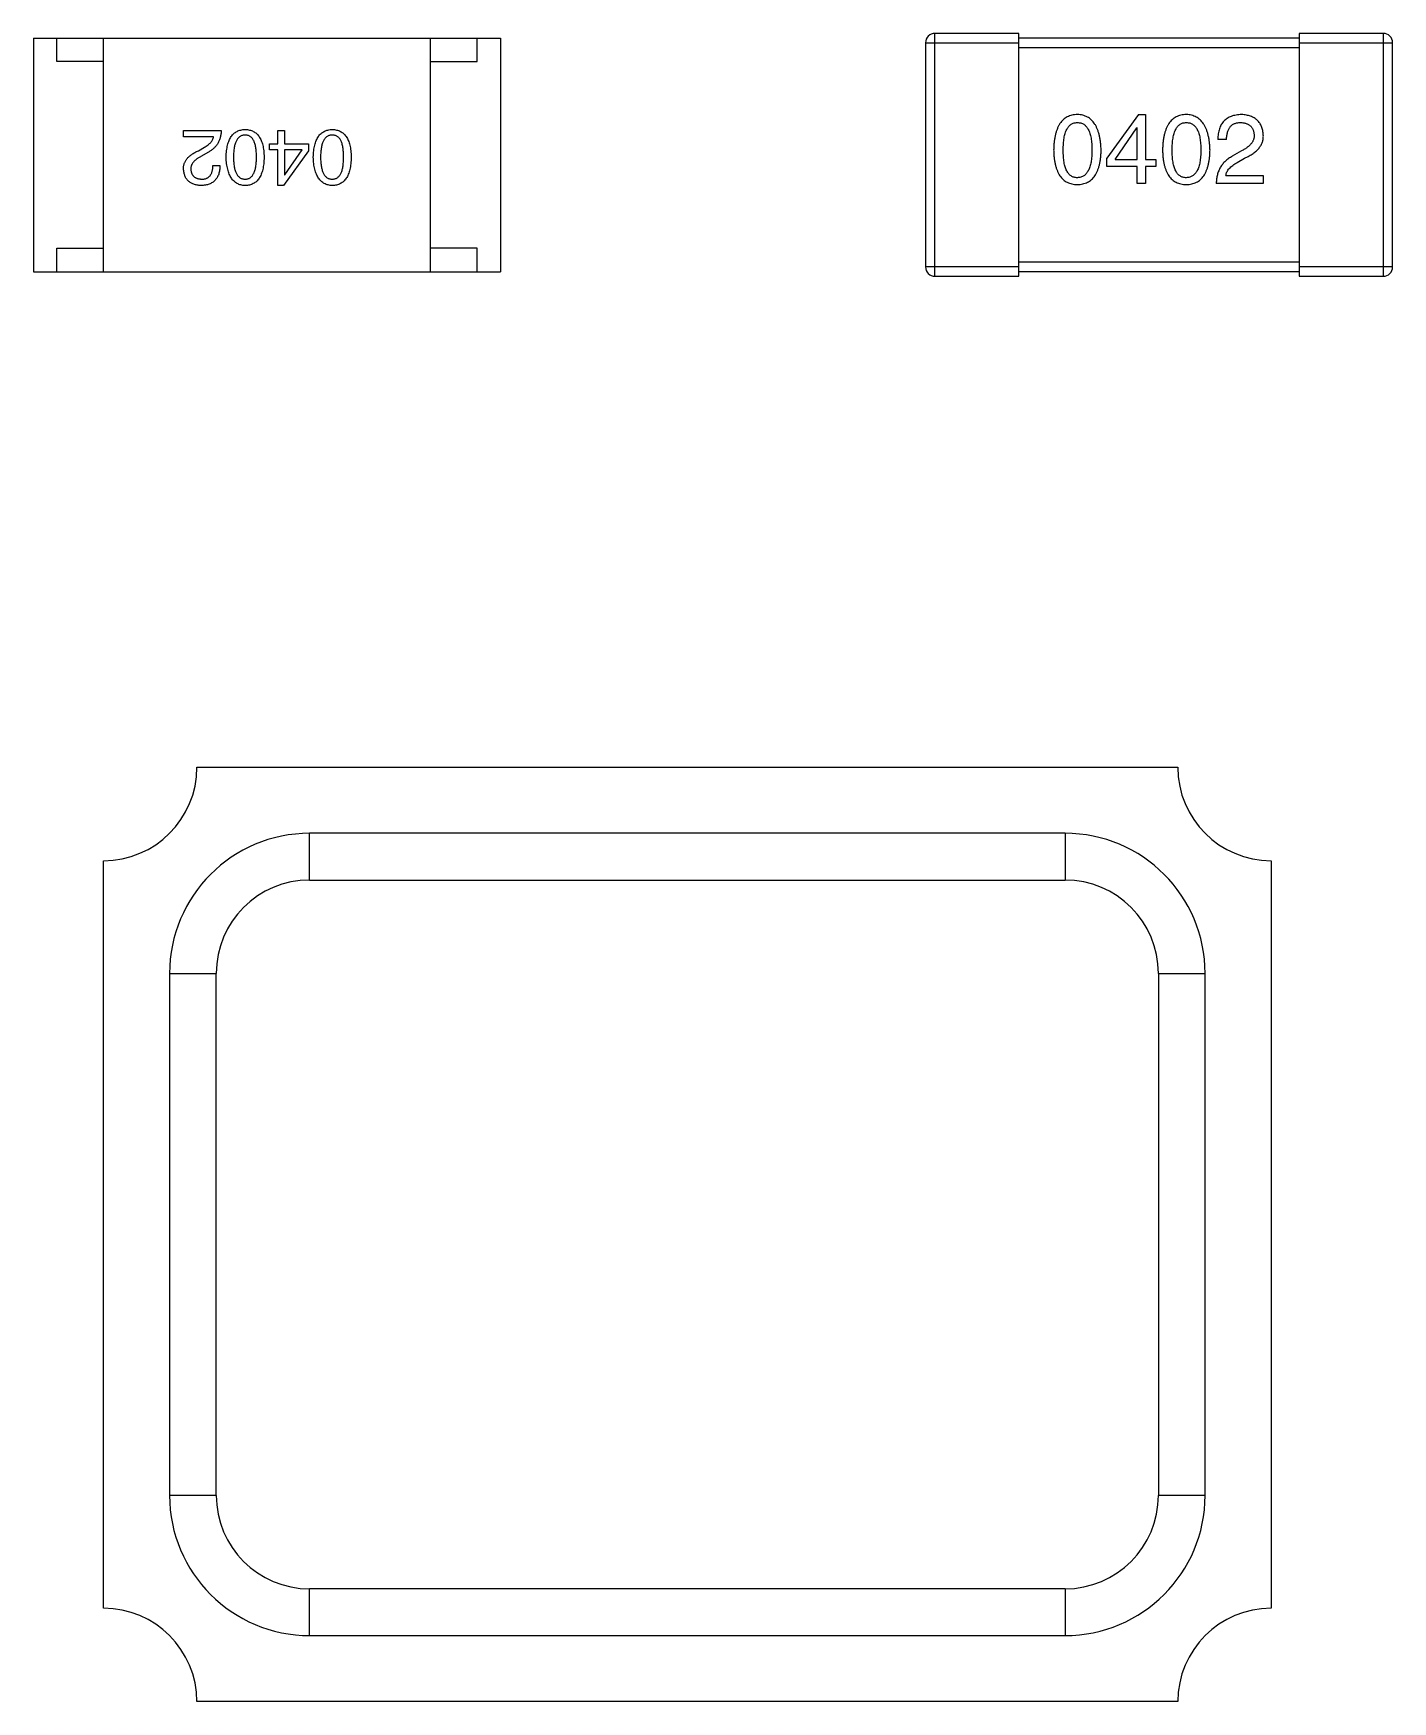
# Model space of a CAD drawing. Header units: millimetres. Extents: x 573 to 698, y 194 to 280.
# Drawn here: x 634.161 to 637.071, y 253.206 to 256.777 of the extents above; entities that cross this region are included whole.
import ezdxf

# ---------------------------------------------------------------- set-up
doc = ezdxf.new("R2010")
doc.units = ezdxf.units.MM
doc.header["$LTSCALE"] = 30.734
doc.layers.get('0').update_dxf_attribs({"linetype": 'CONTINUOUS'})

msp = doc.modelspace()

# ---------------------------------------------------------------- linework, layer by layer
at = {"color": 7, "linetype": 'Continuous'}
for p, q in [((636.0911, 256.2566), (636.0911, 256.7766)), ((636.2711, 256.7766), (636.0911, 256.7766)), ((636.2711, 256.2566), (636.2711, 256.7766)), ((636.8711, 256.7766), (636.8711, 256.2566)), ((637.0511, 256.7766), (636.8711, 256.7766)), ((637.0511, 256.7766), (637.0511, 256.2566)), ((634.1609, 256.7665), (634.1609, 256.2665)), ((634.1609, 256.7665), (635.1609, 256.7665)), ((634.2109, 256.7165), (634.2109, 256.7665)), ((634.3109, 256.2665), (634.3109, 256.7665)), ((635.0109, 256.2665), (635.0109, 256.7665)), ((635.1109, 256.7165), (635.1109, 256.7665)), ((635.1609, 256.7665), (635.1609, 256.2665)), ((636.0711, 256.7566), (636.0711, 256.2766)), ((636.0711, 256.7566), (636.2711, 256.7566)), ((636.8711, 256.7666), (636.2711, 256.7666)), ((636.2711, 256.7466), (636.8711, 256.7466)), ((636.8711, 256.7566), (637.0711, 256.7566)), ((637.0711, 256.2766), (637.0711, 256.7566)), ((634.3109, 256.7165), (634.2109, 256.7165)), ((635.0109, 256.7165), (635.1109, 256.7165)), ((636.5267, 256.6028), (636.4594, 256.5094)), ((636.5267, 256.6028), (636.5422, 256.6028)), ((636.5422, 256.6028), (636.5422, 256.5069)), ((634.4824, 256.5551), (634.4824, 256.5688)), ((634.4824, 256.5688), (634.5631, 256.5688)), ((634.684, 256.54), (634.684, 256.5688)), ((634.684, 256.5688), (634.6985, 256.5688)), ((634.6985, 256.5688), (634.6985, 256.54)), ((636.4767, 256.5069), (636.5234, 256.5742)), ((636.5242, 256.5742), (636.5234, 256.5742)), ((636.5242, 256.5069), (636.5242, 256.5742)), ((634.5467, 256.5551), (634.4824, 256.5551)), ((634.5146, 256.5255), (634.527, 256.5328)), ((634.6663, 256.5275), (634.6663, 256.54)), ((634.6663, 256.54), (634.684, 256.54)), ((634.684, 256.5275), (634.6663, 256.5275)), ((634.684, 256.4508), (634.684, 256.5275)), ((634.7503, 256.5255), (634.6965, 256.4508)), ((634.6985, 256.54), (634.7503, 256.54)), ((634.6985, 256.5275), (634.6985, 256.4737)), ((634.7365, 256.5275), (634.6985, 256.5275)), ((634.6991, 256.4737), (634.7365, 256.5275)), ((634.7503, 256.54), (634.7503, 256.5255)), ((636.7155, 256.5496), (636.6967, 256.5496)), ((636.7475, 256.525), (636.7278, 256.5135)), ((634.5356, 256.5223), (634.5198, 256.5131)), ((634.5454, 256.4934), (634.5605, 256.4934)), ((636.4594, 256.4914), (636.4594, 256.5094)), ((636.5242, 256.4914), (636.4594, 256.4914)), ((636.4767, 256.5069), (636.5242, 256.5069)), ((636.5242, 256.4553), (636.5242, 256.4914)), ((636.5422, 256.5069), (636.5644, 256.5069)), ((636.5422, 256.4914), (636.5422, 256.4553)), ((636.5644, 256.4914), (636.5422, 256.4914)), ((636.5644, 256.5069), (636.5644, 256.4914)), ((636.7385, 256.5004), (636.7541, 256.5094)), ((634.6985, 256.4737), (634.6991, 256.4737)), ((636.5422, 256.4553), (636.5242, 256.4553)), ((636.7942, 256.4553), (636.6934, 256.4553)), ((636.7139, 256.4725), (636.7942, 256.4725)), ((636.7942, 256.4725), (636.7942, 256.4553)), ((634.6965, 256.4508), (634.684, 256.4508)), ((634.2109, 256.2665), (634.2109, 256.3165)), ((634.2109, 256.3165), (634.3109, 256.3165)), ((635.1109, 256.3165), (635.0109, 256.3165)), ((635.1109, 256.2665), (635.1109, 256.3165)), ((636.2711, 256.2766), (636.0711, 256.2766)), ((636.8711, 256.2866), (636.2711, 256.2866)), ((637.0711, 256.2766), (636.8711, 256.2766)), ((634.1609, 256.2665), (635.1609, 256.2665)), ((636.0911, 256.2566), (636.2711, 256.2566)), ((636.2711, 256.2666), (636.8711, 256.2666)), ((636.8711, 256.2566), (637.0511, 256.2566)), ((634.5111, 255.2058), (636.6111, 255.2058)), ((634.7525, 254.9644), (634.7525, 255.0644)), ((636.3697, 255.0644), (634.7525, 255.0644)), ((636.3697, 255.0644), (636.3697, 254.9644)), ((634.3111, 253.4058), (634.3111, 255.0058)), ((636.8111, 255.0058), (636.8111, 253.4058)), ((634.7525, 254.9644), (636.3697, 254.9644)), ((634.4525, 254.7644), (634.4525, 253.6472)), ((634.4525, 254.7644), (634.5525, 254.7644)), ((634.5525, 253.6472), (634.5525, 254.7644)), ((636.5697, 254.7644), (636.5697, 253.6472)), ((636.5697, 254.7644), (636.6697, 254.7644)), ((636.6697, 253.6472), (636.6697, 254.7644)), ((634.5525, 253.6472), (634.4525, 253.6472)), ((636.6697, 253.6472), (636.5697, 253.6472)), ((634.7525, 253.3472), (634.7525, 253.4472)), ((636.3697, 253.4472), (634.7525, 253.4472)), ((636.3697, 253.4472), (636.3697, 253.3472)), ((634.7525, 253.3472), (636.3697, 253.3472)), ((636.6111, 253.2058), (634.5111, 253.2058))]:
    msp.add_line(p, q, dxfattribs=at)
for centre, radius, start, end in [((636.0911, 256.7566), 0.02, 90, 180), ((637.0511, 256.7566), 0.02, 0, 90), ((636.0911, 256.2766), 0.02, 180, 270), ((637.0511, 256.2766), 0.02, 270, 0), ((634.3111, 255.2058), 0.2, 270, 0), ((636.8111, 255.2058), 0.2, 180, 270), ((634.7525, 254.7644), 0.3, 90, 180), ((636.3697, 254.7644), 0.3, 0, 90), ((634.7525, 254.7644), 0.2, 90, 180), ((636.3697, 254.7644), 0.2, 0, 90), ((634.7525, 253.6472), 0.3, 180, 270), ((634.7525, 253.6472), 0.2, 180, 270), ((636.3697, 253.6472), 0.3, 270, 0), ((636.3697, 253.6472), 0.2, 270, 0), ((634.3111, 253.2058), 0.2, 0, 90), ((636.8111, 253.2058), 0.2, 90, 180)]:
    msp.add_arc(centre, radius, start, end, dxfattribs=at)
for points, knots in [([(636.3961, 256.6028), (636.3942, 256.6028), (636.3903, 256.6026), (636.3846, 256.6016), (636.3794, 256.6), (636.3745, 256.5979), (636.37, 256.5951), (636.3658, 256.5918), (636.3621, 256.5879), (636.3587, 256.5834), (636.3557, 256.5783), (636.3531, 256.5726), (636.3509, 256.5663), (636.349, 256.5595), (636.3475, 256.5521), (636.3464, 256.5441), (636.3456, 256.5356), (636.3454, 256.5297), (636.3453, 256.5266)], [0, 0, 0, 0, 0.057911, 0.113262, 0.165956, 0.217443, 0.268511, 0.319665, 0.372, 0.426129, 0.483365, 0.543779, 0.607756, 0.676562, 0.749704, 0.827713, 0.911177, 1, 1, 1, 1]), ([(636.447, 256.5266), (636.4468, 256.5296), (636.4466, 256.5355), (636.4457, 256.544), (636.4445, 256.5519), (636.443, 256.5592), (636.4411, 256.566), (636.4388, 256.5722), (636.4362, 256.5779), (636.4332, 256.5829), (636.4298, 256.5875), (636.4261, 256.5914), (636.422, 256.5948), (636.4175, 256.5976), (636.4127, 256.5998), (636.4075, 256.6014), (636.4019, 256.6025), (636.3981, 256.6027), (636.3961, 256.6028)], [0, 0, 0, 0, 0.088475, 0.171606, 0.249595, 0.322626, 0.391327, 0.455765, 0.516374, 0.573675, 0.628522, 0.681161, 0.732559, 0.783563, 0.83504, 0.887639, 0.942585, 1, 1, 1, 1]), ([(636.6293, 256.6028), (636.6273, 256.6028), (636.6234, 256.6026), (636.6178, 256.6016), (636.6125, 256.6), (636.6076, 256.5979), (636.6031, 256.5951), (636.599, 256.5918), (636.5952, 256.5879), (636.5919, 256.5834), (636.5889, 256.5783), (636.5863, 256.5726), (636.584, 256.5663), (636.5822, 256.5595), (636.5806, 256.5521), (636.5795, 256.5441), (636.5788, 256.5356), (636.5786, 256.5297), (636.5785, 256.5266)], [0, 0, 0, 0, 0.057911, 0.113262, 0.165956, 0.217443, 0.268511, 0.319665, 0.372, 0.426129, 0.483365, 0.543779, 0.607756, 0.676562, 0.749704, 0.827713, 0.911177, 1, 1, 1, 1]), ([(636.6801, 256.5266), (636.68, 256.5296), (636.6797, 256.5355), (636.6789, 256.544), (636.6777, 256.5519), (636.6761, 256.5592), (636.6742, 256.566), (636.672, 256.5722), (636.6693, 256.5779), (636.6663, 256.5829), (636.6629, 256.5875), (636.6592, 256.5914), (636.6551, 256.5948), (636.6507, 256.5976), (636.6458, 256.5998), (636.6406, 256.6014), (636.6351, 256.6025), (636.6313, 256.6027), (636.6293, 256.6028)], [0, 0, 0, 0, 0.088475, 0.171606, 0.249595, 0.322626, 0.391327, 0.455765, 0.516374, 0.573675, 0.628522, 0.681161, 0.732559, 0.783563, 0.83504, 0.887639, 0.942585, 1, 1, 1, 1]), ([(636.7475, 256.6028), (636.7455, 256.6027), (636.7416, 256.6026), (636.7359, 256.6017), (636.7306, 256.6006), (636.7256, 256.599), (636.7211, 256.597), (636.7169, 256.5947), (636.7131, 256.5919), (636.7097, 256.5888), (636.7067, 256.5852), (636.7041, 256.5813), (636.7019, 256.5769), (636.7001, 256.5722), (636.6986, 256.5671), (636.6976, 256.5616), (636.6969, 256.5557), (636.6968, 256.5517), (636.6967, 256.5496)], [0, 0, 0, 0, 0.07282, 0.141057, 0.2062, 0.267672, 0.326735, 0.383519, 0.439188, 0.494454, 0.549628, 0.605958, 0.66397, 0.72402, 0.787502, 0.854127, 0.925065, 1, 1, 1, 1]), ([(636.7942, 256.5586), (636.7941, 256.5603), (636.7938, 256.5636), (636.793, 256.5684), (636.7919, 256.5728), (636.7905, 256.577), (636.7887, 256.5809), (636.7866, 256.5844), (636.7842, 256.5877), (636.7814, 256.5906), (636.7783, 256.5932), (636.7748, 256.5956), (636.7711, 256.5976), (636.767, 256.5993), (636.7626, 256.6006), (636.7579, 256.6017), (636.7528, 256.6025), (636.7493, 256.6027), (636.7475, 256.6028)], [0, 0, 0, 0, 0.070688, 0.137741, 0.201612, 0.262778, 0.321223, 0.378455, 0.434411, 0.490146, 0.546362, 0.603392, 0.662208, 0.723401, 0.787372, 0.85442, 0.925153, 1, 1, 1, 1]), ([(634.5631, 256.5688), (634.563, 256.5675), (634.5629, 256.5649), (634.5625, 256.5611), (634.562, 256.5574), (634.5612, 256.5539), (634.5602, 256.5505), (634.559, 256.5472), (634.5575, 256.5441), (634.5559, 256.5411), (634.5541, 256.5382), (634.552, 256.5355), (634.5498, 256.533), (634.5474, 256.5306), (634.5447, 256.5282), (634.5419, 256.5261), (634.5388, 256.5241), (634.5366, 256.5229), (634.5356, 256.5223)], [0, 0, 0, 0, 0.069512, 0.136307, 0.201431, 0.265186, 0.327322, 0.388242, 0.448098, 0.507757, 0.566952, 0.626243, 0.686026, 0.745963, 0.807549, 0.869906, 0.934172, 1, 1, 1, 1]), ([(634.5737, 256.5118), (634.5738, 256.5141), (634.574, 256.5187), (634.5746, 256.5253), (634.5755, 256.5315), (634.5767, 256.5372), (634.5782, 256.5425), (634.58, 256.5474), (634.582, 256.5518), (634.5844, 256.5557), (634.5871, 256.5592), (634.5901, 256.5622), (634.5935, 256.5648), (634.5971, 256.5669), (634.601, 256.5686), (634.6052, 256.5698), (634.6097, 256.5706), (634.6128, 256.5707), (634.6144, 256.5708)], [0, 0, 0, 0, 0.08769, 0.170218, 0.24749, 0.319818, 0.387758, 0.451391, 0.511445, 0.568185, 0.622681, 0.67526, 0.726746, 0.778428, 0.830764, 0.884397, 0.940866, 1, 1, 1, 1]), ([(634.6144, 256.5708), (634.616, 256.5707), (634.6191, 256.5706), (634.6236, 256.5698), (634.6278, 256.5686), (634.6317, 256.5669), (634.6353, 256.5648), (634.6386, 256.5622), (634.6416, 256.5592), (634.6443, 256.5557), (634.6467, 256.5518), (634.6488, 256.5474), (634.6506, 256.5425), (634.6521, 256.5372), (634.6533, 256.5315), (634.6542, 256.5253), (634.6548, 256.5187), (634.655, 256.5141), (634.655, 256.5118)], [0, 0, 0, 0, 0.059135, 0.115606, 0.169241, 0.221578, 0.273261, 0.324749, 0.377329, 0.431642, 0.488541, 0.548597, 0.612232, 0.680174, 0.752504, 0.829777, 0.912307, 1, 1, 1, 1]), ([(634.7603, 256.5118), (634.7603, 256.5141), (634.7605, 256.5187), (634.7611, 256.5253), (634.762, 256.5315), (634.7632, 256.5372), (634.7647, 256.5425), (634.7665, 256.5474), (634.7686, 256.5518), (634.771, 256.5557), (634.7737, 256.5592), (634.7767, 256.5622), (634.78, 256.5648), (634.7836, 256.5669), (634.7875, 256.5686), (634.7917, 256.5698), (634.7962, 256.5706), (634.7993, 256.5707), (634.8009, 256.5708)], [0, 0, 0, 0, 0.08769, 0.170218, 0.24749, 0.319818, 0.387758, 0.451391, 0.511445, 0.568185, 0.622681, 0.67526, 0.726746, 0.778428, 0.830764, 0.884397, 0.940866, 1, 1, 1, 1]), ([(634.8009, 256.5708), (634.8025, 256.5707), (634.8056, 256.5706), (634.8101, 256.5698), (634.8143, 256.5686), (634.8182, 256.5669), (634.8218, 256.5648), (634.8252, 256.5622), (634.8282, 256.5592), (634.8308, 256.5557), (634.8333, 256.5518), (634.8353, 256.5474), (634.8371, 256.5425), (634.8386, 256.5372), (634.8398, 256.5315), (634.8407, 256.5253), (634.8413, 256.5187), (634.8415, 256.5141), (634.8416, 256.5118)], [0, 0, 0, 0, 0.059135, 0.115606, 0.169241, 0.221578, 0.273261, 0.324749, 0.377329, 0.431642, 0.488541, 0.548597, 0.612232, 0.680174, 0.752504, 0.829777, 0.912307, 1, 1, 1, 1]), ([(636.3658, 256.5266), (636.3658, 256.529), (636.3659, 256.5336), (636.3663, 256.5403), (636.3668, 256.5465), (636.3676, 256.5523), (636.3687, 256.5576), (636.37, 256.5625), (636.3715, 256.5669), (636.3733, 256.5708), (636.3753, 256.5743), (636.3775, 256.5774), (636.3801, 256.5799), (636.3828, 256.582), (636.3858, 256.5837), (636.389, 256.5848), (636.3925, 256.5855), (636.3949, 256.5856), (636.3961, 256.5856)], [0, 0, 0, 0, 0.096452, 0.187278, 0.271765, 0.350519, 0.423437, 0.491321, 0.554011, 0.612224, 0.666281, 0.717003, 0.764884, 0.811423, 0.856783, 0.902993, 0.950236, 1, 1, 1, 1]), ([(636.3961, 256.5856), (636.3974, 256.5856), (636.3999, 256.5855), (636.4034, 256.5848), (636.4068, 256.5837), (636.4098, 256.582), (636.4126, 256.5799), (636.4152, 256.5774), (636.4175, 256.5743), (636.4196, 256.5708), (636.4214, 256.5669), (636.423, 256.5625), (636.4243, 256.5576), (636.4254, 256.5523), (636.4263, 256.5466), (636.4269, 256.5403), (636.4272, 256.5336), (636.4273, 256.529), (636.4273, 256.5266)], [0, 0, 0, 0, 0.050604, 0.098688, 0.145699, 0.191791, 0.238625, 0.286717, 0.337546, 0.391814, 0.449755, 0.512106, 0.579685, 0.652048, 0.730262, 0.814146, 0.904281, 1, 1, 1, 1]), ([(636.599, 256.5266), (636.599, 256.529), (636.599, 256.5336), (636.5994, 256.5403), (636.6, 256.5465), (636.6008, 256.5523), (636.6019, 256.5576), (636.6031, 256.5625), (636.6047, 256.5669), (636.6065, 256.5708), (636.6085, 256.5743), (636.6107, 256.5774), (636.6132, 256.5799), (636.616, 256.582), (636.619, 256.5837), (636.6222, 256.5848), (636.6257, 256.5855), (636.6281, 256.5856), (636.6293, 256.5856)], [0, 0, 0, 0, 0.096452, 0.187278, 0.271765, 0.350519, 0.423437, 0.491321, 0.554011, 0.612224, 0.666281, 0.717003, 0.764884, 0.811423, 0.856783, 0.902993, 0.950236, 1, 1, 1, 1]), ([(636.6293, 256.5856), (636.6306, 256.5856), (636.633, 256.5855), (636.6366, 256.5848), (636.6399, 256.5837), (636.643, 256.582), (636.6458, 256.5799), (636.6484, 256.5774), (636.6507, 256.5743), (636.6528, 256.5708), (636.6546, 256.5669), (636.6562, 256.5625), (636.6575, 256.5576), (636.6586, 256.5523), (636.6594, 256.5466), (636.66, 256.5403), (636.6604, 256.5336), (636.6604, 256.529), (636.6604, 256.5266)], [0, 0, 0, 0, 0.050604, 0.098688, 0.145699, 0.191791, 0.238625, 0.286717, 0.337546, 0.391814, 0.449755, 0.512106, 0.579685, 0.652048, 0.730262, 0.814146, 0.904281, 1, 1, 1, 1]), ([(636.7155, 256.5496), (636.7156, 256.551), (636.7157, 256.5538), (636.7161, 256.5579), (636.7168, 256.5618), (636.7176, 256.5653), (636.7187, 256.5685), (636.72, 256.5715), (636.7215, 256.5742), (636.7233, 256.5766), (636.7252, 256.5788), (636.7274, 256.5806), (636.7298, 256.5822), (636.7325, 256.5835), (636.7353, 256.5844), (636.7384, 256.5851), (636.7416, 256.5855), (636.7439, 256.5856), (636.7451, 256.5856)], [0, 0, 0, 0, 0.082594, 0.15978, 0.232961, 0.301462, 0.365595, 0.426678, 0.484662, 0.540809, 0.595146, 0.648401, 0.702272, 0.757102, 0.813447, 0.872233, 0.934055, 1, 1, 1, 1]), ([(636.7451, 256.5856), (636.7462, 256.5856), (636.7484, 256.5855), (636.7516, 256.5851), (636.7545, 256.5845), (636.7573, 256.5838), (636.7599, 256.5828), (636.7623, 256.5816), (636.7644, 256.5802), (636.7664, 256.5787), (636.7681, 256.5769), (636.7697, 256.575), (636.771, 256.5729), (636.7722, 256.5706), (636.7731, 256.568), (636.7738, 256.5653), (636.7743, 256.5624), (636.7745, 256.5604), (636.7746, 256.5594)], [0, 0, 0, 0, 0.076112, 0.148436, 0.216883, 0.281466, 0.34298, 0.402356, 0.459881, 0.51546, 0.571111, 0.62658, 0.683162, 0.741007, 0.801404, 0.863825, 0.930544, 1, 1, 1, 1]), ([(636.7746, 256.5594), (636.7746, 256.5586), (636.7747, 256.557), (636.7745, 256.5546), (636.7741, 256.5522), (636.7735, 256.5498), (636.7726, 256.5476), (636.7715, 256.5453), (636.7702, 256.5431), (636.7686, 256.5409), (636.7668, 256.5388), (636.7647, 256.5367), (636.7624, 256.5346), (636.7599, 256.5326), (636.7572, 256.5306), (636.7542, 256.5287), (636.7509, 256.5268), (636.7487, 256.5256), (636.7475, 256.525)], [0, 0, 0, 0, 0.052237, 0.103888, 0.155485, 0.207395, 0.259864, 0.31356, 0.369176, 0.4266, 0.486836, 0.550048, 0.61567, 0.685271, 0.75824, 0.834614, 0.915635, 1, 1, 1, 1]), ([(634.4824, 256.4862), (634.4824, 256.4872), (634.4824, 256.4892), (634.4826, 256.4921), (634.4831, 256.495), (634.4839, 256.4978), (634.485, 256.5005), (634.4863, 256.5031), (634.4879, 256.5057), (634.4898, 256.5082), (634.492, 256.5106), (634.4944, 256.513), (634.4971, 256.5153), (634.5, 256.5175), (634.5033, 256.5196), (634.5068, 256.5217), (634.5106, 256.5237), (634.5132, 256.5249), (634.5146, 256.5255)], [0, 0, 0, 0, 0.055083, 0.109453, 0.162685, 0.21614, 0.26961, 0.324284, 0.380202, 0.437433, 0.497084, 0.559152, 0.624288, 0.692446, 0.763862, 0.838743, 0.917269, 1, 1, 1, 1]), ([(634.527, 256.5328), (634.5284, 256.5336), (634.5311, 256.5351), (634.5348, 256.5377), (634.5381, 256.5404), (634.5408, 256.5431), (634.543, 256.546), (634.5448, 256.5489), (634.5461, 256.5519), (634.5465, 256.554), (634.5467, 256.5551)], [0, 0, 0, 0, 0.158292, 0.304606, 0.440272, 0.565336, 0.681745, 0.791834, 0.896966, 1, 1, 1, 1]), ([(634.6144, 256.559), (634.6134, 256.5589), (634.6114, 256.5588), (634.6086, 256.5582), (634.6059, 256.5572), (634.6034, 256.5558), (634.6012, 256.5541), (634.5991, 256.552), (634.5973, 256.5496), (634.5956, 256.5468), (634.5941, 256.5437), (634.5929, 256.5402), (634.5918, 256.5363), (634.591, 256.5321), (634.5903, 256.5275), (634.5898, 256.5226), (634.5895, 256.5173), (634.5895, 256.5137), (634.5895, 256.5118)], [0, 0, 0, 0, 0.050879, 0.099377, 0.146973, 0.193618, 0.240619, 0.289461, 0.34047, 0.395283, 0.453059, 0.515633, 0.582666, 0.655287, 0.732971, 0.815933, 0.905166, 1, 1, 1, 1]), ([(634.6387, 256.5118), (634.6386, 256.5137), (634.6386, 256.5174), (634.6383, 256.5227), (634.6379, 256.5277), (634.6372, 256.5323), (634.6363, 256.5366), (634.6353, 256.5405), (634.6341, 256.544), (634.6327, 256.5471), (634.6311, 256.5499), (634.6293, 256.5524), (634.6273, 256.5544), (634.625, 256.5561), (634.6227, 256.5574), (634.6201, 256.5583), (634.6173, 256.5589), (634.6154, 256.5589), (634.6144, 256.559)], [0, 0, 0, 0, 0.096457, 0.187288, 0.27178, 0.350132, 0.423455, 0.491343, 0.554037, 0.612253, 0.666313, 0.717038, 0.764921, 0.811214, 0.856775, 0.902988, 0.950234, 1, 1, 1, 1]), ([(634.8009, 256.559), (634.7999, 256.5589), (634.7979, 256.5588), (634.7951, 256.5582), (634.7924, 256.5572), (634.79, 256.5558), (634.7877, 256.5541), (634.7857, 256.552), (634.7838, 256.5496), (634.7821, 256.5468), (634.7807, 256.5437), (634.7794, 256.5402), (634.7783, 256.5363), (634.7775, 256.5321), (634.7768, 256.5275), (634.7763, 256.5226), (634.776, 256.5173), (634.776, 256.5137), (634.776, 256.5118)], [0, 0, 0, 0, 0.050879, 0.099377, 0.146973, 0.193618, 0.240619, 0.289461, 0.34047, 0.395283, 0.453059, 0.515633, 0.582666, 0.655287, 0.732971, 0.815933, 0.905166, 1, 1, 1, 1]), ([(634.8252, 256.5118), (634.8252, 256.5137), (634.8251, 256.5174), (634.8248, 256.5227), (634.8244, 256.5277), (634.8237, 256.5323), (634.8228, 256.5366), (634.8219, 256.5405), (634.8206, 256.544), (634.8192, 256.5471), (634.8176, 256.5499), (634.8158, 256.5524), (634.8138, 256.5544), (634.8116, 256.5561), (634.8092, 256.5574), (634.8066, 256.5583), (634.8038, 256.5589), (634.8019, 256.5589), (634.8009, 256.559)], [0, 0, 0, 0, 0.096457, 0.187288, 0.27178, 0.350132, 0.423455, 0.491343, 0.554037, 0.612253, 0.666313, 0.717038, 0.764921, 0.811214, 0.856775, 0.902988, 0.950234, 1, 1, 1, 1]), ([(636.3453, 256.5266), (636.3454, 256.5237), (636.3456, 256.518), (636.3464, 256.5097), (636.3475, 256.5019), (636.349, 256.4948), (636.3509, 256.4882), (636.3531, 256.4821), (636.3557, 256.4766), (636.3587, 256.4717), (636.3621, 256.4673), (636.3658, 256.4635), (636.37, 256.4603), (636.3745, 256.4577), (636.3794, 256.4556), (636.3846, 256.4541), (636.3903, 256.4531), (636.3942, 256.4529), (636.3961, 256.4528)], [0, 0, 0, 0, 0.087693, 0.170223, 0.247496, 0.319826, 0.387768, 0.451403, 0.511459, 0.568358, 0.622671, 0.675251, 0.726739, 0.778422, 0.830759, 0.884394, 0.940865, 1, 1, 1, 1]), ([(636.3961, 256.4676), (636.3949, 256.4677), (636.3925, 256.4677), (636.389, 256.4684), (636.3858, 256.4696), (636.3828, 256.4713), (636.3801, 256.4733), (636.3775, 256.4759), (636.3753, 256.4789), (636.3733, 256.4824), (636.3715, 256.4864), (636.37, 256.4907), (636.3687, 256.4956), (636.3676, 256.5009), (636.3668, 256.5067), (636.3663, 256.5129), (636.3659, 256.5196), (636.3658, 256.5242), (636.3658, 256.5266)], [0, 0, 0, 0, 0.049766, 0.097012, 0.143225, 0.188786, 0.235079, 0.282962, 0.333687, 0.387747, 0.445963, 0.508657, 0.576545, 0.649868, 0.72822, 0.812712, 0.903543, 1, 1, 1, 1]), ([(636.3961, 256.4528), (636.3981, 256.4529), (636.402, 256.4531), (636.4076, 256.4541), (636.4129, 256.4556), (636.4178, 256.4577), (636.4223, 256.4603), (636.4265, 256.4635), (636.4302, 256.4673), (636.4336, 256.4717), (636.4366, 256.4766), (636.4392, 256.4821), (636.4414, 256.4882), (636.4433, 256.4948), (636.4448, 256.5019), (636.4459, 256.5097), (636.4467, 256.518), (636.4469, 256.5237), (636.447, 256.5266)], [0, 0, 0, 0, 0.059134, 0.115603, 0.169236, 0.221572, 0.273254, 0.32474, 0.377319, 0.431815, 0.488555, 0.548609, 0.612242, 0.680182, 0.75251, 0.829782, 0.91231, 1, 1, 1, 1]), ([(636.4273, 256.5266), (636.4273, 256.5243), (636.4272, 256.5197), (636.4269, 256.5131), (636.4263, 256.5069), (636.4254, 256.5012), (636.4243, 256.496), (636.423, 256.4911), (636.4215, 256.4868), (636.4196, 256.4828), (636.4175, 256.4793), (636.4152, 256.4763), (636.4127, 256.4737), (636.4098, 256.4715), (636.4068, 256.4699), (636.4034, 256.4686), (636.3999, 256.4678), (636.3974, 256.4677), (636.3961, 256.4676)], [0, 0, 0, 0, 0.094834, 0.184067, 0.267029, 0.344713, 0.417334, 0.484367, 0.546941, 0.604717, 0.65953, 0.710539, 0.759381, 0.806382, 0.853027, 0.900623, 0.949121, 1, 1, 1, 1]), ([(636.5785, 256.5266), (636.5786, 256.5237), (636.5788, 256.518), (636.5795, 256.5097), (636.5806, 256.5019), (636.5822, 256.4948), (636.584, 256.4882), (636.5863, 256.4821), (636.5889, 256.4766), (636.5919, 256.4717), (636.5952, 256.4673), (636.599, 256.4635), (636.6031, 256.4603), (636.6077, 256.4577), (636.6125, 256.4556), (636.6178, 256.4541), (636.6234, 256.4531), (636.6273, 256.4529), (636.6293, 256.4528)], [0, 0, 0, 0, 0.087693, 0.170223, 0.247496, 0.319826, 0.387768, 0.451403, 0.511459, 0.568358, 0.622671, 0.675251, 0.726739, 0.778422, 0.830759, 0.884394, 0.940865, 1, 1, 1, 1]), ([(636.6293, 256.4676), (636.6281, 256.4677), (636.6257, 256.4677), (636.6222, 256.4684), (636.6189, 256.4696), (636.616, 256.4713), (636.6132, 256.4733), (636.6107, 256.4759), (636.6085, 256.4789), (636.6065, 256.4824), (636.6047, 256.4864), (636.6031, 256.4907), (636.6019, 256.4956), (636.6008, 256.5009), (636.6, 256.5067), (636.5994, 256.5129), (636.599, 256.5196), (636.599, 256.5242), (636.599, 256.5266)], [0, 0, 0, 0, 0.049766, 0.097012, 0.143225, 0.188786, 0.235079, 0.282962, 0.333687, 0.387747, 0.445963, 0.508657, 0.576545, 0.649868, 0.72822, 0.812712, 0.903543, 1, 1, 1, 1]), ([(636.6604, 256.5266), (636.6604, 256.5243), (636.6604, 256.5197), (636.66, 256.5131), (636.6594, 256.5069), (636.6586, 256.5012), (636.6575, 256.496), (636.6562, 256.4911), (636.6546, 256.4868), (636.6528, 256.4828), (636.6507, 256.4793), (636.6484, 256.4763), (636.6458, 256.4737), (636.643, 256.4715), (636.6399, 256.4699), (636.6366, 256.4686), (636.633, 256.4678), (636.6306, 256.4677), (636.6293, 256.4676)], [0, 0, 0, 0, 0.094834, 0.184067, 0.267029, 0.344713, 0.417334, 0.484367, 0.546941, 0.604717, 0.65953, 0.710539, 0.759381, 0.806382, 0.853027, 0.900623, 0.949121, 1, 1, 1, 1]), ([(636.6293, 256.4528), (636.6313, 256.4529), (636.6352, 256.4531), (636.6408, 256.4541), (636.646, 256.4556), (636.6509, 256.4577), (636.6555, 256.4603), (636.6596, 256.4635), (636.6634, 256.4673), (636.6667, 256.4717), (636.6697, 256.4766), (636.6723, 256.4821), (636.6746, 256.4882), (636.6764, 256.4948), (636.678, 256.5019), (636.679, 256.5097), (636.6798, 256.518), (636.68, 256.5237), (636.6801, 256.5266)], [0, 0, 0, 0, 0.059134, 0.115603, 0.169236, 0.221572, 0.273254, 0.32474, 0.377319, 0.431815, 0.488555, 0.548609, 0.612242, 0.680182, 0.75251, 0.829782, 0.91231, 1, 1, 1, 1]), ([(636.7541, 256.5094), (636.7558, 256.5102), (636.7591, 256.5117), (636.7638, 256.5142), (636.7682, 256.5168), (636.7722, 256.5195), (636.7759, 256.5222), (636.7793, 256.5251), (636.7823, 256.528), (636.785, 256.5311), (636.7874, 256.5342), (636.7894, 256.5374), (636.7911, 256.5407), (636.7924, 256.5441), (636.7934, 256.5476), (636.794, 256.5512), (636.7943, 256.5549), (636.7943, 256.5573), (636.7942, 256.5586)], [0, 0, 0, 0, 0.082731, 0.161257, 0.236138, 0.307554, 0.375712, 0.440848, 0.502916, 0.562567, 0.619798, 0.675716, 0.73039, 0.78386, 0.837315, 0.890547, 0.944917, 1, 1, 1, 1]), ([(634.5198, 256.5131), (634.5189, 256.5126), (634.5171, 256.5116), (634.5145, 256.5101), (634.5121, 256.5086), (634.5099, 256.507), (634.5079, 256.5054), (634.506, 256.5037), (634.5044, 256.5021), (634.5029, 256.5003), (634.5017, 256.4986), (634.5006, 256.4968), (634.4997, 256.495), (634.499, 256.4932), (634.4985, 256.4913), (634.4982, 256.4894), (634.4981, 256.4875), (634.4981, 256.4862), (634.4982, 256.4855)], [0, 0, 0, 0, 0.084365, 0.165386, 0.24176, 0.314729, 0.38433, 0.449952, 0.513164, 0.5734, 0.630824, 0.68644, 0.740136, 0.792605, 0.844515, 0.896112, 0.947763, 1, 1, 1, 1]), ([(634.5605, 256.4934), (634.5604, 256.4917), (634.5603, 256.4885), (634.5598, 256.4838), (634.5589, 256.4794), (634.5578, 256.4753), (634.5563, 256.4715), (634.5545, 256.4681), (634.5524, 256.4649), (634.55, 256.4621), (634.5473, 256.4595), (634.5443, 256.4573), (634.541, 256.4554), (634.5373, 256.4539), (634.5334, 256.4526), (634.5291, 256.4517), (634.5246, 256.451), (634.5214, 256.4509), (634.5198, 256.4508)], [0, 0, 0, 0, 0.074935, 0.145873, 0.212498, 0.27598, 0.33603, 0.394042, 0.450372, 0.505546, 0.560812, 0.616481, 0.673265, 0.732328, 0.7938, 0.858943, 0.92718, 1, 1, 1, 1]), ([(634.5218, 256.4646), (634.5227, 256.4646), (634.5245, 256.4646), (634.5271, 256.465), (634.5296, 256.4655), (634.5319, 256.4663), (634.534, 256.4673), (634.5359, 256.4686), (634.5376, 256.47), (634.5392, 256.4718), (634.5406, 256.4737), (634.5418, 256.4758), (634.5428, 256.4782), (634.5437, 256.4808), (634.5444, 256.4837), (634.5449, 256.4867), (634.5453, 256.49), (634.5453, 256.4922), (634.5454, 256.4934)], [0, 0, 0, 0, 0.065945, 0.127767, 0.186553, 0.242898, 0.297728, 0.351599, 0.404854, 0.459191, 0.515338, 0.573322, 0.634405, 0.698538, 0.767039, 0.84022, 0.917406, 1, 1, 1, 1]), ([(634.6144, 256.4508), (634.6128, 256.4509), (634.6098, 256.4511), (634.6053, 256.4519), (634.6012, 256.4533), (634.5973, 256.455), (634.5937, 256.4572), (634.5905, 256.4599), (634.5875, 256.4631), (634.5848, 256.4667), (634.5824, 256.4708), (634.5803, 256.4753), (634.5784, 256.4803), (634.5769, 256.4857), (634.5757, 256.4916), (634.5747, 256.4979), (634.574, 256.5047), (634.5738, 256.5094), (634.5737, 256.5118)], [0, 0, 0, 0, 0.057415, 0.112361, 0.16496, 0.216437, 0.267441, 0.318839, 0.371478, 0.426325, 0.483626, 0.544235, 0.608673, 0.677374, 0.750405, 0.828394, 0.911525, 1, 1, 1, 1]), ([(634.5895, 256.5118), (634.5895, 256.5099), (634.5895, 256.5062), (634.5898, 256.5008), (634.5903, 256.4958), (634.591, 256.4912), (634.5918, 256.487), (634.5929, 256.4831), (634.5942, 256.4796), (634.5956, 256.4764), (634.5973, 256.4736), (634.5991, 256.4712), (634.6012, 256.4691), (634.6034, 256.4674), (634.6059, 256.4661), (634.6086, 256.4652), (634.6114, 256.4647), (634.6134, 256.4646), (634.6144, 256.4646)], [0, 0, 0, 0, 0.095719, 0.185854, 0.269738, 0.347952, 0.420315, 0.487894, 0.550245, 0.608186, 0.662454, 0.713283, 0.761375, 0.808209, 0.854301, 0.901312, 0.949396, 1, 1, 1, 1]), ([(634.6144, 256.4646), (634.6154, 256.4646), (634.6173, 256.4647), (634.6201, 256.4652), (634.6227, 256.4661), (634.6251, 256.4675), (634.6272, 256.4691), (634.6293, 256.4712), (634.6311, 256.4736), (634.6327, 256.4764), (634.6341, 256.4796), (634.6353, 256.4831), (634.6363, 256.487), (634.6372, 256.4912), (634.6378, 256.4958), (634.6383, 256.5008), (634.6386, 256.5062), (634.6386, 256.5099), (634.6387, 256.5118)], [0, 0, 0, 0, 0.049764, 0.097007, 0.143217, 0.188577, 0.235116, 0.282997, 0.333719, 0.387776, 0.445989, 0.508679, 0.576563, 0.649481, 0.728235, 0.812722, 0.903548, 1, 1, 1, 1]), ([(634.655, 256.5118), (634.655, 256.5093), (634.6548, 256.5046), (634.6542, 256.4978), (634.6533, 256.4914), (634.6521, 256.4855), (634.6506, 256.48), (634.6488, 256.475), (634.6467, 256.4705), (634.6443, 256.4664), (634.6416, 256.4628), (634.6386, 256.4596), (634.6353, 256.457), (634.6317, 256.4548), (634.6278, 256.4531), (634.6236, 256.4518), (634.6191, 256.451), (634.616, 256.4509), (634.6144, 256.4508)], [0, 0, 0, 0, 0.088823, 0.172287, 0.250296, 0.323438, 0.392244, 0.456221, 0.516635, 0.573871, 0.628, 0.680335, 0.731489, 0.782557, 0.834044, 0.886738, 0.942089, 1, 1, 1, 1]), ([(634.8009, 256.4508), (634.7993, 256.4509), (634.7963, 256.4511), (634.7918, 256.4519), (634.7877, 256.4533), (634.7838, 256.455), (634.7803, 256.4572), (634.777, 256.4599), (634.774, 256.4631), (634.7713, 256.4667), (634.7689, 256.4708), (634.7668, 256.4753), (634.765, 256.4803), (634.7634, 256.4857), (634.7622, 256.4916), (634.7612, 256.4979), (634.7606, 256.5047), (634.7604, 256.5094), (634.7603, 256.5118)], [0, 0, 0, 0, 0.057415, 0.112361, 0.16496, 0.216437, 0.267441, 0.318839, 0.371478, 0.426325, 0.483626, 0.544235, 0.608673, 0.677374, 0.750405, 0.828394, 0.911525, 1, 1, 1, 1]), ([(634.776, 256.5118), (634.776, 256.5099), (634.776, 256.5062), (634.7763, 256.5008), (634.7768, 256.4958), (634.7775, 256.4912), (634.7784, 256.487), (634.7794, 256.4831), (634.7807, 256.4796), (634.7821, 256.4764), (634.7838, 256.4736), (634.7856, 256.4712), (634.7877, 256.4691), (634.7899, 256.4674), (634.7924, 256.4661), (634.7951, 256.4652), (634.7979, 256.4647), (634.7999, 256.4646), (634.8009, 256.4646)], [0, 0, 0, 0, 0.095719, 0.185854, 0.269738, 0.347952, 0.420315, 0.487894, 0.550245, 0.608186, 0.662454, 0.713283, 0.761375, 0.808209, 0.854301, 0.901312, 0.949396, 1, 1, 1, 1]), ([(634.8009, 256.4646), (634.8019, 256.4646), (634.8038, 256.4647), (634.8066, 256.4652), (634.8092, 256.4661), (634.8116, 256.4675), (634.8138, 256.4691), (634.8158, 256.4712), (634.8176, 256.4736), (634.8192, 256.4764), (634.8206, 256.4796), (634.8219, 256.4831), (634.8228, 256.487), (634.8237, 256.4912), (634.8244, 256.4958), (634.8248, 256.5008), (634.8251, 256.5062), (634.8252, 256.5099), (634.8252, 256.5118)], [0, 0, 0, 0, 0.049764, 0.097007, 0.143217, 0.188577, 0.235116, 0.282997, 0.333719, 0.387776, 0.445989, 0.508679, 0.576563, 0.649481, 0.728235, 0.812722, 0.903548, 1, 1, 1, 1]), ([(634.8416, 256.5118), (634.8415, 256.5093), (634.8413, 256.5046), (634.8407, 256.4978), (634.8398, 256.4914), (634.8386, 256.4855), (634.8371, 256.48), (634.8353, 256.475), (634.8333, 256.4705), (634.8308, 256.4664), (634.8282, 256.4628), (634.8252, 256.4596), (634.8219, 256.457), (634.8182, 256.4548), (634.8143, 256.4531), (634.8101, 256.4518), (634.8056, 256.451), (634.8025, 256.4509), (634.8009, 256.4508)], [0, 0, 0, 0, 0.088823, 0.172287, 0.250296, 0.323438, 0.392244, 0.456221, 0.516635, 0.573871, 0.628, 0.680335, 0.731489, 0.782557, 0.834044, 0.886738, 0.942089, 1, 1, 1, 1]), ([(636.7278, 256.5135), (636.7265, 256.5127), (636.7238, 256.5112), (636.72, 256.5087), (636.7164, 256.506), (636.7131, 256.5031), (636.71, 256.5001), (636.7072, 256.4969), (636.7047, 256.4935), (636.7024, 256.49), (636.7003, 256.4862), (636.6986, 256.4823), (636.6971, 256.4782), (636.6958, 256.474), (636.6948, 256.4696), (636.6941, 256.465), (636.6936, 256.4602), (636.6935, 256.457), (636.6934, 256.4553)], [0, 0, 0, 0, 0.065828, 0.130094, 0.192451, 0.254037, 0.313974, 0.373757, 0.433048, 0.492243, 0.551902, 0.611758, 0.672678, 0.734814, 0.798569, 0.863693, 0.930488, 1, 1, 1, 1]), ([(636.7139, 256.4725), (636.7142, 256.4738), (636.7147, 256.4764), (636.7163, 256.4802), (636.7185, 256.4839), (636.7213, 256.4874), (636.7247, 256.4909), (636.7287, 256.4942), (636.7334, 256.4974), (636.7367, 256.4994), (636.7385, 256.5004)], [0, 0, 0, 0, 0.103034, 0.208166, 0.318255, 0.434664, 0.559728, 0.695394, 0.841708, 1, 1, 1, 1]), ([(634.5198, 256.4508), (634.5184, 256.4509), (634.5156, 256.4511), (634.5115, 256.4517), (634.5078, 256.4526), (634.5042, 256.4537), (634.501, 256.455), (634.498, 256.4566), (634.4952, 256.4585), (634.4927, 256.4606), (634.4905, 256.4629), (634.4885, 256.4655), (634.4869, 256.4684), (634.4855, 256.4715), (634.4843, 256.4748), (634.4834, 256.4784), (634.4828, 256.4822), (634.4825, 256.4848), (634.4824, 256.4862)], [0, 0, 0, 0, 0.074847, 0.14558, 0.212628, 0.276599, 0.337792, 0.396608, 0.453638, 0.509854, 0.565589, 0.621545, 0.678777, 0.737222, 0.798388, 0.862259, 0.929312, 1, 1, 1, 1]), ([(634.4982, 256.4855), (634.4982, 256.4847), (634.4984, 256.4831), (634.4988, 256.4808), (634.4994, 256.4786), (634.5001, 256.4766), (634.501, 256.4748), (634.5021, 256.473), (634.5033, 256.4715), (634.5047, 256.4701), (634.5063, 256.4689), (634.508, 256.4678), (634.5099, 256.4669), (634.512, 256.4661), (634.5142, 256.4655), (634.5166, 256.465), (634.5191, 256.4647), (634.5209, 256.4646), (634.5218, 256.4646)], [0, 0, 0, 0, 0.069456, 0.136175, 0.198596, 0.258993, 0.316838, 0.37342, 0.428889, 0.48454, 0.540119, 0.597644, 0.65702, 0.718534, 0.783117, 0.851564, 0.923888, 1, 1, 1, 1])]:
    msp.add_open_spline(points, degree=3, knots=knots, dxfattribs=at)

doc.saveas('drawing.dxf')
